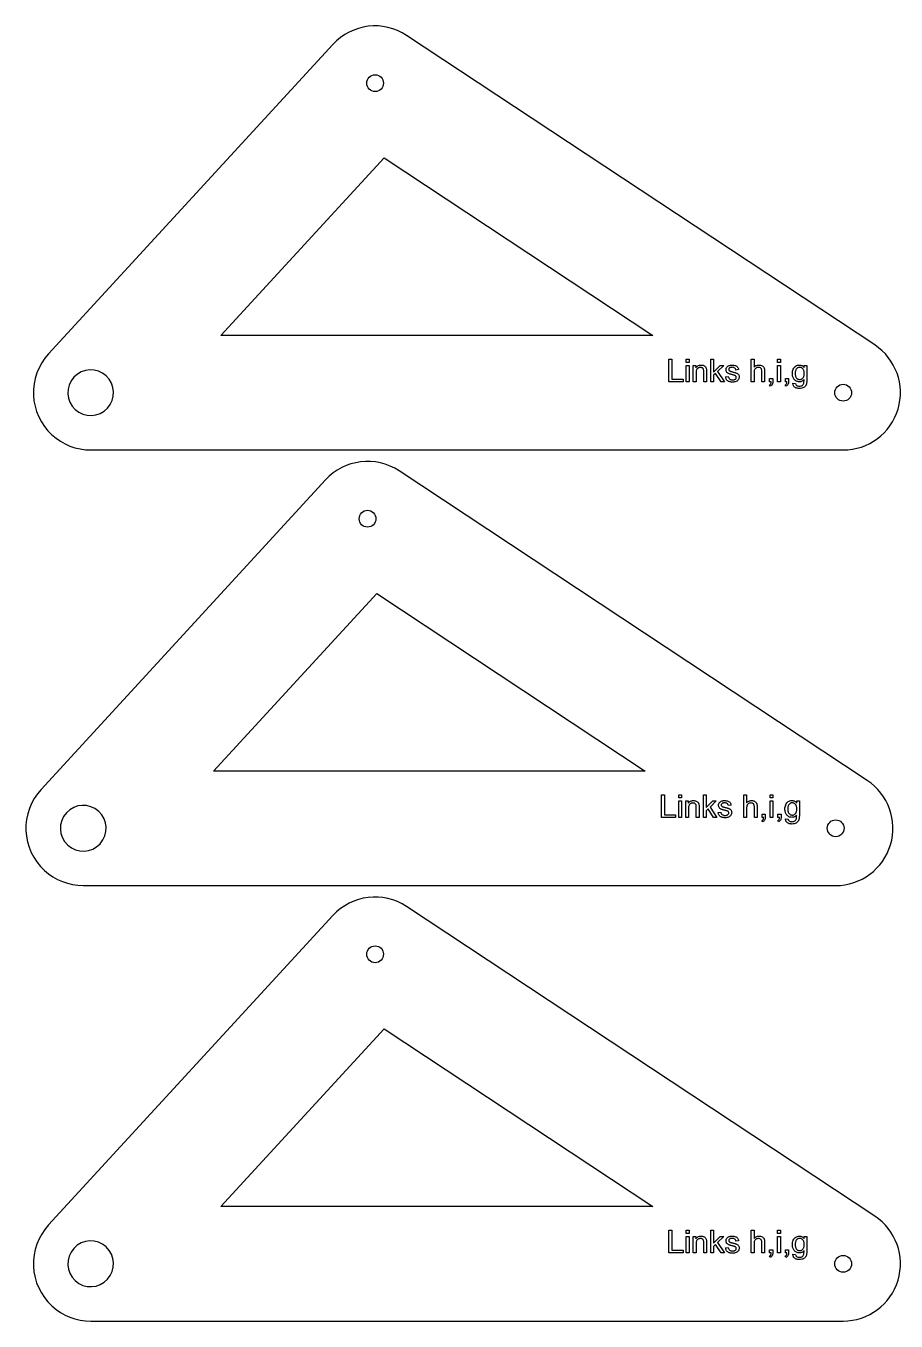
# Model space of a CAD drawing. Header units: millimetres. Extents: x 18 to 1161, y 18 to 1161.
# Drawn here: x 474 to 930, y 474 to 1153 of the extents above; entities that cross this region are included whole.
import ezdxf

# ---------------------------------------------------------------- set-up
doc = ezdxf.new("R2010")
doc.units = ezdxf.units.MM
doc.layers.add('cut', color=5, linetype='Continuous', true_color=0x0000ff)
doc.layers.add('line engraving', color=1, linetype='Continuous', true_color=0xff0000)

msp = doc.modelspace()

# ---------------------------------------------------------------- linework, layer by layer
at = {"layer": 'cut', "color": 5, "true_color": 0x0000ff}
for points in [[(635.18, 1143.12), (486.16, 981, 0.414578), (487.98, 938.59, 0.188241), (508.3, 930.66), (902.5, 930.66, 0.743511), (919.05, 985.68), (673.81, 1147.84, 0.368358)], [(516.39, 969.51, 0.997265), (500.16, 951.84, 0.997265)], [(631.26, 914.96), (482.24, 752.84, 0.414578), (484.05, 710.42, 0.188241), (504.38, 702.49), (898.58, 702.49, 0.743511), (915.12, 757.52), (669.89, 919.68, 0.368358)], [(512.47, 741.35, 0.997265), (496.23, 723.68, 0.997265)], [(635.18, 686.79), (486.16, 524.67, 0.414578), (487.98, 482.26, 0.188241), (508.3, 474.33), (902.5, 474.33, 0.743511), (919.05, 529.35), (673.81, 691.51, 0.368358)], [(516.39, 513.19, 0.997265), (500.16, 495.51, 0.997265)]]:
    msp.add_lwpolyline(points, format="xyb", close=True, dxfattribs=at)
for points in [[(662.05, 1083.69), (802.74, 990.66), (576.53, 990.66)], [(658.13, 855.53), (798.82, 762.49), (572.61, 762.49)], [(662.05, 627.36), (802.74, 534.33), (576.53, 534.33)]]:
    msp.add_lwpolyline(points, close=True, dxfattribs=at)
for centre in [(657.27, 1122.82), (902.5, 960.66), (653.34, 894.65), (898.58, 732.49), (657.27, 666.49), (902.5, 504.33)]:
    msp.add_circle(centre, 4.4, dxfattribs=at)
at = {"layer": 'line engraving', "color": 1, "true_color": 0xff0000}
for points in [[(811.19, 966.38), (811.19, 978.24), (812.76, 978.24), (812.76, 967.78), (818.6, 967.78), (818.6, 966.38), (811.19, 966.38)], [(820.29, 976.57), (820.29, 978.24), (821.75, 978.24), (821.75, 976.57), (820.29, 976.57)], [(833.19, 966.38), (833.19, 978.24), (834.65, 978.24), (834.65, 971.48), (838.09, 974.97), (839.98, 974.97), (836.69, 971.79), (840.31, 966.38), (838.51, 966.38), (835.67, 970.77), (834.65, 969.79), (834.65, 966.38), (833.19, 966.38)], [(854.35, 966.38), (854.35, 978.24), (855.81, 978.24), (855.81, 973.99), (856.07, 974.26), (856.35, 974.5), (856.65, 974.71), (856.96, 974.87), (857.29, 975), (857.64, 975.09), (858, 975.15), (858.38, 975.17), (858.84, 975.14), (859.27, 975.07), (859.67, 974.96), (860.04, 974.79), (860.37, 974.58), (860.64, 974.34), (860.87, 974.06), (861.05, 973.75), (861.12, 973.58), (861.18, 973.38), (861.23, 973.17), (861.27, 972.94), (861.31, 972.69), (861.33, 972.42), (861.34, 972.13), (861.35, 971.83), (861.35, 966.38), (859.89, 966.38), (859.89, 971.83), (859.89, 972.09), (859.86, 972.33), (859.83, 972.56), (859.77, 972.77), (859.71, 972.96), (859.63, 973.13), (859.53, 973.28), (859.42, 973.42), (859.16, 973.63), (858.85, 973.79), (858.49, 973.88), (858.08, 973.91), (857.76, 973.89), (857.45, 973.83), (857.15, 973.72), (856.86, 973.58), (856.6, 973.39), (856.37, 973.18), (856.19, 972.94), (856.05, 972.67), (855.94, 972.35), (855.87, 971.98), (855.82, 971.56), (855.81, 971.08), (855.81, 966.38), (854.35, 966.38)], [(868.18, 976.57), (868.18, 978.24), (869.63, 978.24), (869.63, 976.57), (868.18, 976.57)], [(820.29, 966.38), (820.29, 974.97), (821.75, 974.97), (821.75, 966.38), (820.29, 966.38)], [(823.97, 966.38), (823.97, 974.97), (825.28, 974.97), (825.28, 973.75), (825.53, 974.08), (825.8, 974.37), (826.11, 974.61), (826.43, 974.81), (826.79, 974.97), (827.17, 975.08), (827.58, 975.14), (828.01, 975.17), (828.39, 975.15), (828.76, 975.1), (829.11, 975.01), (829.44, 974.89), (829.74, 974.74), (830.01, 974.57), (830.23, 974.37), (830.41, 974.16), (830.56, 973.92), (830.69, 973.66), (830.79, 973.38), (830.87, 973.08), (830.9, 972.84), (830.93, 972.52), (830.94, 972.13), (830.95, 971.66), (830.95, 966.38), (829.49, 966.38), (829.49, 971.61), (829.48, 972.02), (829.45, 972.38), (829.4, 972.69), (829.32, 972.94), (829.22, 973.15), (829.09, 973.33), (828.92, 973.5), (828.72, 973.64), (828.49, 973.76), (828.25, 973.84), (827.99, 973.89), (827.7, 973.9), (827.48, 973.9), (827.25, 973.87), (827.04, 973.82), (826.84, 973.76), (826.64, 973.67), (826.45, 973.57), (826.27, 973.45), (826.1, 973.31), (825.94, 973.15), (825.8, 972.95), (825.69, 972.72), (825.59, 972.46), (825.52, 972.16), (825.47, 971.83), (825.43, 971.47), (825.42, 971.07), (825.42, 966.38), (823.97, 966.38)], [(840.88, 968.95), (842.32, 969.17), (842.41, 968.76), (842.55, 968.41), (842.75, 968.1), (843, 967.85), (843.3, 967.64), (843.66, 967.5), (844.08, 967.41), (844.55, 967.38), (844.79, 967.39), (845.02, 967.41), (845.23, 967.44), (845.42, 967.49), (845.6, 967.54), (845.76, 967.61), (845.91, 967.7), (846.04, 967.79), (846.25, 968.01), (846.4, 968.24), (846.49, 968.49), (846.52, 968.75), (846.49, 968.99), (846.41, 969.19), (846.28, 969.37), (846.09, 969.53), (846, 969.58), (845.89, 969.63), (845.74, 969.69), (845.57, 969.75), (845.37, 969.81), (845.14, 969.88), (844.89, 969.95), (844.6, 970.02), (844.22, 970.12), (843.86, 970.22), (843.54, 970.31), (843.25, 970.4), (842.99, 970.48), (842.75, 970.57), (842.55, 970.65), (842.38, 970.72), (842.09, 970.88), (841.84, 971.07), (841.62, 971.29), (841.44, 971.54), (841.3, 971.81), (841.2, 972.09), (841.14, 972.38), (841.12, 972.69), (841.14, 972.97), (841.19, 973.24), (841.27, 973.51), (841.39, 973.76), (841.53, 973.99), (841.7, 974.2), (841.89, 974.4), (842.1, 974.57), (842.29, 974.69), (842.51, 974.8), (842.75, 974.9), (843.03, 974.99), (843.33, 975.07), (843.64, 975.12), (843.96, 975.16), (844.29, 975.17), (844.78, 975.15), (845.24, 975.09), (845.67, 975), (846.06, 974.88), (846.42, 974.72), (846.73, 974.53), (846.98, 974.32), (847.19, 974.09), (847.36, 973.82), (847.5, 973.51), (847.61, 973.15), (847.69, 972.76), (846.27, 972.56), (846.2, 972.88), (846.08, 973.15), (845.92, 973.39), (845.71, 973.6), (845.45, 973.76), (845.15, 973.88), (844.79, 973.95), (844.39, 973.97), (844.15, 973.96), (843.93, 973.95), (843.72, 973.92), (843.53, 973.89), (843.36, 973.84), (843.21, 973.78), (843.08, 973.72), (842.96, 973.64), (842.77, 973.46), (842.64, 973.28), (842.56, 973.08), (842.53, 972.86), (842.54, 972.72), (842.58, 972.59), (842.63, 972.47), (842.71, 972.35), (842.81, 972.24), (842.94, 972.14), (843.09, 972.05), (843.27, 971.96), (843.34, 971.94), (843.43, 971.91), (843.55, 971.87), (843.7, 971.83), (843.87, 971.78), (844.07, 971.72), (844.3, 971.66), (844.55, 971.59), (844.93, 971.49), (845.27, 971.39), (845.58, 971.3), (845.87, 971.22), (846.12, 971.13), (846.35, 971.06), (846.54, 970.98), (846.71, 970.92), (847, 970.77), (847.26, 970.59), (847.48, 970.39), (847.67, 970.15), (847.82, 969.89), (847.93, 969.59), (848, 969.26), (848.02, 968.91), (847.99, 968.55), (847.91, 968.2), (847.78, 967.86), (847.59, 967.53), (847.36, 967.23), (847.07, 966.96), (846.74, 966.73), (846.37, 966.54), (845.95, 966.39), (845.51, 966.28), (845.05, 966.21), (844.55, 966.19), (844.15, 966.2), (843.77, 966.23), (843.41, 966.29), (843.08, 966.36), (842.77, 966.46), (842.49, 966.58), (842.23, 966.72), (842, 966.88), (841.79, 967.07), (841.6, 967.27), (841.43, 967.5), (841.28, 967.75), (841.15, 968.01), (841.04, 968.3), (840.95, 968.61), (840.88, 968.95)], [(868.18, 966.38), (868.18, 974.97), (869.63, 974.97), (869.63, 966.38), (868.18, 966.38)], [(876.19, 965.67), (877.6, 965.46), (877.67, 965.15), (877.77, 964.89), (877.91, 964.68), (878.09, 964.5), (878.39, 964.33), (878.74, 964.2), (879.13, 964.13), (879.57, 964.1), (880.05, 964.13), (880.47, 964.2), (880.83, 964.33), (881.14, 964.5), (881.39, 964.73), (881.6, 964.99), (881.76, 965.29), (881.88, 965.64), (881.91, 965.76), (881.93, 965.92), (881.95, 966.11), (881.96, 966.33), (881.97, 966.58), (881.98, 966.86), (881.99, 967.17), (881.99, 967.51), (881.74, 967.24), (881.48, 967.01), (881.2, 966.82), (880.91, 966.66), (880.61, 966.54), (880.29, 966.45), (879.96, 966.4), (879.61, 966.38), (879.18, 966.4), (878.77, 966.46), (878.39, 966.56), (878.04, 966.7), (877.71, 966.88), (877.4, 967.1), (877.12, 967.36), (876.86, 967.66), (876.64, 967.99), (876.44, 968.33), (876.27, 968.69), (876.14, 969.07), (876.03, 969.46), (875.95, 969.86), (875.91, 970.29), (875.89, 970.73), (875.92, 971.33), (876.01, 971.91), (876.14, 972.46), (876.34, 972.99), (876.59, 973.48), (876.88, 973.92), (877.23, 974.29), (877.63, 974.6), (878.07, 974.85), (878.55, 975.03), (879.06, 975.13), (879.62, 975.17), (879.99, 975.15), (880.34, 975.09), (880.68, 974.99), (881, 974.86), (881.31, 974.69), (881.6, 974.48), (881.87, 974.23), (882.12, 973.94), (882.12, 974.97), (883.47, 974.97), (883.47, 967.55), (883.46, 967.06), (883.44, 966.62), (883.41, 966.21), (883.36, 965.83), (883.31, 965.5), (883.24, 965.19), (883.15, 964.93), (883.06, 964.7), (882.82, 964.31), (882.53, 963.95), (882.18, 963.64), (881.76, 963.38), (881.29, 963.17), (880.78, 963.02), (880.2, 962.93), (879.58, 962.89), (879.21, 962.91), (878.85, 962.94), (878.51, 962.99), (878.19, 963.07), (877.89, 963.16), (877.61, 963.28), (877.35, 963.42), (877.1, 963.59), (876.88, 963.77), (876.69, 963.98), (876.53, 964.2), (876.4, 964.45), (876.3, 964.72), (876.23, 965.02), (876.19, 965.33), (876.19, 965.67)], [(877.39, 970.83), (877.4, 970.42), (877.43, 970.04), (877.48, 969.69), (877.56, 969.37), (877.65, 969.07), (877.77, 968.81), (877.9, 968.57), (878.06, 968.36), (878.24, 968.18), (878.42, 968.02), (878.61, 967.89), (878.82, 967.78), (879.03, 967.7), (879.26, 967.64), (879.5, 967.6), (879.74, 967.59), (879.99, 967.6), (880.23, 967.64), (880.45, 967.7), (880.67, 967.78), (880.87, 967.89), (881.07, 968.02), (881.25, 968.18), (881.43, 968.36), (881.59, 968.57), (881.72, 968.8), (881.84, 969.06), (881.94, 969.35), (882.01, 969.67), (882.06, 970.01), (882.1, 970.38), (882.11, 970.78), (882.1, 971.16), (882.06, 971.52), (882.01, 971.86), (881.93, 972.17), (881.83, 972.45), (881.71, 972.71), (881.57, 972.95), (881.41, 973.16), (881.23, 973.35), (881.04, 973.51), (880.84, 973.65), (880.64, 973.76), (880.42, 973.85), (880.2, 973.91), (879.96, 973.95), (879.72, 973.96), (879.48, 973.95), (879.25, 973.91), (879.03, 973.85), (878.82, 973.76), (878.62, 973.65), (878.43, 973.52), (878.24, 973.36), (878.07, 973.17), (877.91, 972.96), (877.77, 972.73), (877.66, 972.47), (877.56, 972.19), (877.49, 971.89), (877.43, 971.56), (877.4, 971.21), (877.39, 970.83)], [(863.95, 966.38), (863.95, 968.04), (865.6, 968.04), (865.6, 966.38), (865.58, 965.95), (865.52, 965.56), (865.42, 965.21), (865.28, 964.91), (865.09, 964.64), (864.86, 964.41), (864.58, 964.21), (864.25, 964.04), (863.85, 964.66), (864.06, 964.77), (864.25, 964.91), (864.4, 965.07), (864.53, 965.25), (864.63, 965.47), (864.7, 965.73), (864.75, 966.03), (864.77, 966.38), (863.95, 966.38)], [(872.23, 966.38), (872.23, 968.04), (873.89, 968.04), (873.89, 966.38), (873.87, 965.95), (873.81, 965.56), (873.71, 965.21), (873.56, 964.91), (873.38, 964.64), (873.15, 964.41), (872.86, 964.21), (872.54, 964.04), (872.13, 964.66), (872.35, 964.77), (872.53, 964.91), (872.69, 965.07), (872.81, 965.25), (872.91, 965.47), (872.98, 965.73), (873.03, 966.03), (873.05, 966.38), (872.23, 966.38)], [(807.27, 738.22), (807.27, 750.08), (808.84, 750.08), (808.84, 739.62), (814.68, 739.62), (814.68, 738.22), (807.27, 738.22)], [(816.37, 748.4), (816.37, 750.08), (817.83, 750.08), (817.83, 748.4), (816.37, 748.4)], [(816.37, 738.22), (816.37, 746.81), (817.83, 746.81), (817.83, 738.22), (816.37, 738.22)], [(820.04, 738.22), (820.04, 746.81), (821.35, 746.81), (821.35, 745.59), (821.6, 745.92), (821.88, 746.21), (822.18, 746.45), (822.51, 746.65), (822.87, 746.8), (823.25, 746.91), (823.65, 746.98), (824.09, 747), (824.47, 746.99), (824.83, 746.93), (825.18, 746.85), (825.52, 746.72), (825.82, 746.57), (826.09, 746.4), (826.31, 746.21), (826.49, 745.99), (826.64, 745.75), (826.77, 745.5), (826.87, 745.22), (826.94, 744.92), (826.98, 744.68), (827, 744.36), (827.02, 743.97), (827.02, 743.5), (827.02, 738.22), (825.57, 738.22), (825.57, 743.44), (825.56, 743.86), (825.53, 744.22), (825.47, 744.53), (825.4, 744.77), (825.3, 744.98), (825.16, 745.17), (825, 745.34), (824.8, 745.48), (824.57, 745.59), (824.33, 745.68), (824.06, 745.72), (823.78, 745.74), (823.55, 745.73), (823.33, 745.7), (823.12, 745.66), (822.91, 745.59), (822.72, 745.51), (822.53, 745.41), (822.35, 745.29), (822.18, 745.15), (822.02, 744.99), (821.88, 744.79), (821.76, 744.56), (821.67, 744.29), (821.59, 744), (821.54, 743.67), (821.51, 743.31), (821.5, 742.91), (821.5, 738.22), (820.04, 738.22)], [(829.27, 738.22), (829.27, 750.08), (830.72, 750.08), (830.72, 743.31), (834.17, 746.81), (836.05, 746.81), (832.77, 743.62), (836.38, 738.22), (834.59, 738.22), (831.75, 742.61), (830.72, 741.62), (830.72, 738.22), (829.27, 738.22)], [(836.96, 740.78), (838.4, 741.01), (838.49, 740.6), (838.63, 740.24), (838.82, 739.94), (839.07, 739.68), (839.38, 739.48), (839.74, 739.34), (840.15, 739.25), (840.62, 739.22), (840.87, 739.23), (841.09, 739.25), (841.3, 739.28), (841.5, 739.32), (841.68, 739.38), (841.84, 739.45), (841.98, 739.53), (842.11, 739.63), (842.32, 739.84), (842.48, 740.07), (842.57, 740.32), (842.6, 740.59), (842.57, 740.82), (842.49, 741.03), (842.36, 741.21), (842.17, 741.36), (842.08, 741.41), (841.96, 741.47), (841.82, 741.52), (841.65, 741.58), (841.45, 741.65), (841.22, 741.71), (840.96, 741.78), (840.68, 741.86), (840.3, 741.96), (839.94, 742.05), (839.62, 742.15), (839.32, 742.24), (839.06, 742.32), (838.83, 742.4), (838.63, 742.48), (838.46, 742.56), (838.17, 742.72), (837.92, 742.91), (837.7, 743.13), (837.52, 743.37), (837.38, 743.64), (837.28, 743.92), (837.22, 744.22), (837.2, 744.53), (837.22, 744.81), (837.27, 745.08), (837.35, 745.34), (837.46, 745.59), (837.61, 745.83), (837.78, 746.04), (837.97, 746.23), (838.18, 746.4), (838.37, 746.52), (838.58, 746.64), (838.83, 746.74), (839.11, 746.83), (839.41, 746.91), (839.71, 746.96), (840.03, 746.99), (840.36, 747), (840.85, 746.98), (841.31, 746.93), (841.74, 746.84), (842.14, 746.71), (842.5, 746.55), (842.8, 746.37), (843.06, 746.16), (843.27, 745.92), (843.44, 745.65), (843.58, 745.34), (843.69, 744.99), (843.77, 744.59), (842.35, 744.4), (842.28, 744.71), (842.16, 744.99), (841.99, 745.23), (841.78, 745.43), (841.53, 745.6), (841.22, 745.71), (840.87, 745.78), (840.47, 745.81), (840.23, 745.8), (840, 745.78), (839.8, 745.76), (839.61, 745.72), (839.44, 745.68), (839.29, 745.62), (839.15, 745.55), (839.04, 745.47), (838.85, 745.3), (838.72, 745.11), (838.64, 744.91), (838.61, 744.7), (838.62, 744.56), (838.65, 744.43), (838.71, 744.3), (838.79, 744.19), (838.89, 744.08), (839.02, 743.97), (839.17, 743.88), (839.35, 743.8), (839.41, 743.78), (839.51, 743.75), (839.63, 743.71), (839.78, 743.67), (839.95, 743.62), (840.15, 743.56), (840.38, 743.5), (840.63, 743.43), (841, 743.33), (841.35, 743.23), (841.66, 743.14), (841.94, 743.05), (842.2, 742.97), (842.42, 742.89), (842.62, 742.82), (842.79, 742.75), (843.08, 742.61), (843.33, 742.43), (843.56, 742.22), (843.75, 741.99), (843.9, 741.72), (844.01, 741.43), (844.07, 741.1), (844.09, 740.74), (844.07, 740.38), (843.99, 740.03), (843.86, 739.7), (843.67, 739.37), (843.43, 739.07), (843.15, 738.8), (842.82, 738.57), (842.44, 738.38), (842.03, 738.22), (841.59, 738.11), (841.12, 738.05), (840.63, 738.02), (840.23, 738.03), (839.84, 738.07), (839.49, 738.12), (839.16, 738.2), (838.85, 738.3), (838.57, 738.41), (838.31, 738.56), (838.08, 738.72), (837.87, 738.9), (837.68, 739.11), (837.51, 739.34), (837.36, 739.58), (837.23, 739.85), (837.12, 740.14), (837.03, 740.45), (836.96, 740.78)], [(850.43, 738.22), (850.43, 750.08), (851.88, 750.08), (851.88, 745.82), (852.15, 746.1), (852.43, 746.34), (852.72, 746.54), (853.04, 746.71), (853.37, 746.84), (853.71, 746.93), (854.08, 746.98), (854.46, 747), (854.92, 746.98), (855.35, 746.91), (855.75, 746.79), (856.12, 746.63), (856.44, 746.42), (856.72, 746.18), (856.95, 745.9), (857.12, 745.59), (857.19, 745.41), (857.26, 745.22), (857.31, 745.01), (857.35, 744.77), (857.38, 744.52), (857.41, 744.26), (857.42, 743.97), (857.43, 743.66), (857.43, 738.22), (855.97, 738.22), (855.97, 743.66), (855.96, 743.93), (855.94, 744.17), (855.9, 744.4), (855.85, 744.61), (855.78, 744.79), (855.7, 744.97), (855.61, 745.12), (855.5, 745.25), (855.24, 745.47), (854.93, 745.62), (854.57, 745.72), (854.16, 745.75), (853.84, 745.73), (853.53, 745.67), (853.23, 745.56), (852.94, 745.41), (852.68, 745.23), (852.45, 745.02), (852.27, 744.78), (852.13, 744.5), (852.02, 744.19), (851.95, 743.82), (851.9, 743.4), (851.88, 742.92), (851.88, 738.22), (850.43, 738.22)], [(864.25, 748.4), (864.25, 750.08), (865.71, 750.08), (865.71, 748.4), (864.25, 748.4)], [(864.25, 738.22), (864.25, 746.81), (865.71, 746.81), (865.71, 738.22), (864.25, 738.22)], [(872.26, 737.51), (873.68, 737.3), (873.74, 736.99), (873.85, 736.73), (873.99, 736.51), (874.17, 736.34), (874.47, 736.16), (874.81, 736.04), (875.21, 735.96), (875.65, 735.94), (876.13, 735.96), (876.55, 736.04), (876.91, 736.16), (877.21, 736.34), (877.47, 736.56), (877.67, 736.83), (877.84, 737.13), (877.96, 737.47), (877.98, 737.6), (878.01, 737.76), (878.03, 737.94), (878.04, 738.16), (878.05, 738.41), (878.06, 738.69), (878.06, 739), (878.06, 739.34), (877.82, 739.08), (877.56, 738.85), (877.28, 738.66), (876.99, 738.5), (876.69, 738.38), (876.37, 738.29), (876.03, 738.24), (875.68, 738.22), (875.25, 738.24), (874.85, 738.3), (874.47, 738.4), (874.11, 738.54), (873.78, 738.72), (873.48, 738.94), (873.2, 739.2), (872.94, 739.5), (872.71, 739.82), (872.52, 740.17), (872.35, 740.53), (872.21, 740.9), (872.11, 741.29), (872.03, 741.7), (871.99, 742.12), (871.97, 742.56), (872, 743.16), (872.08, 743.74), (872.22, 744.3), (872.42, 744.83), (872.66, 745.32), (872.96, 745.75), (873.31, 746.12), (873.71, 746.44), (874.15, 746.68), (874.63, 746.86), (875.14, 746.97), (875.69, 747), (876.06, 746.98), (876.42, 746.93), (876.76, 746.83), (877.08, 746.7), (877.38, 746.52), (877.67, 746.31), (877.94, 746.06), (878.2, 745.77), (878.2, 746.81), (879.54, 746.81), (879.54, 739.38), (879.54, 738.9), (879.52, 738.45), (879.49, 738.04), (879.44, 737.67), (879.38, 737.33), (879.31, 737.03), (879.23, 736.77), (879.13, 736.54), (878.9, 736.14), (878.61, 735.79), (878.25, 735.48), (877.84, 735.22), (877.37, 735), (876.85, 734.85), (876.28, 734.76), (875.66, 734.73), (875.28, 734.74), (874.93, 734.77), (874.59, 734.83), (874.27, 734.9), (873.97, 735), (873.69, 735.12), (873.42, 735.26), (873.18, 735.42), (872.95, 735.61), (872.76, 735.81), (872.6, 736.04), (872.47, 736.29), (872.38, 736.56), (872.31, 736.85), (872.27, 737.17), (872.26, 737.51)], [(860.02, 738.22), (860.02, 739.88), (861.68, 739.88), (861.68, 738.22), (861.66, 737.78), (861.6, 737.39), (861.5, 737.04), (861.36, 736.74), (861.17, 736.48), (860.94, 736.24), (860.66, 736.04), (860.33, 735.87), (859.93, 736.49), (860.14, 736.61), (860.33, 736.74), (860.48, 736.9), (860.6, 737.09), (860.7, 737.31), (860.77, 737.57), (860.82, 737.87), (860.85, 738.22), (860.02, 738.22)], [(868.31, 738.22), (868.31, 739.88), (869.96, 739.88), (869.96, 738.22), (869.94, 737.78), (869.88, 737.39), (869.78, 737.04), (869.64, 736.74), (869.46, 736.48), (869.22, 736.24), (868.94, 736.04), (868.61, 735.87), (868.21, 736.49), (868.42, 736.61), (868.61, 736.74), (868.76, 736.9), (868.89, 737.09), (868.99, 737.31), (869.06, 737.57), (869.11, 737.87), (869.13, 738.22), (868.31, 738.22)], [(873.47, 742.67), (873.48, 742.26), (873.51, 741.88), (873.56, 741.53), (873.64, 741.2), (873.73, 740.91), (873.85, 740.64), (873.98, 740.41), (874.14, 740.2), (874.31, 740.02), (874.5, 739.86), (874.69, 739.73), (874.9, 739.62), (875.11, 739.53), (875.34, 739.47), (875.57, 739.43), (875.82, 739.42), (876.07, 739.43), (876.3, 739.47), (876.53, 739.53), (876.74, 739.62), (876.95, 739.72), (877.14, 739.86), (877.33, 740.01), (877.5, 740.2), (877.66, 740.4), (877.8, 740.64), (877.92, 740.9), (878.01, 741.19), (878.09, 741.5), (878.14, 741.85), (878.17, 742.22), (878.18, 742.62), (878.17, 743), (878.14, 743.36), (878.09, 743.69), (878.01, 744), (877.91, 744.29), (877.79, 744.55), (877.65, 744.78), (877.48, 745), (877.3, 745.18), (877.12, 745.35), (876.92, 745.48), (876.71, 745.6), (876.5, 745.68), (876.27, 745.75), (876.04, 745.78), (875.8, 745.8), (875.56, 745.79), (875.33, 745.75), (875.11, 745.69), (874.9, 745.6), (874.7, 745.49), (874.5, 745.35), (874.32, 745.19), (874.15, 745.01), (873.99, 744.8), (873.85, 744.57), (873.73, 744.31), (873.64, 744.03), (873.56, 743.72), (873.51, 743.4), (873.48, 743.04), (873.47, 742.67)], [(811.19, 510.05), (811.19, 521.91), (812.76, 521.91), (812.76, 511.45), (818.6, 511.45), (818.6, 510.05), (811.19, 510.05)], [(820.29, 520.24), (820.29, 521.91), (821.75, 521.91), (821.75, 520.24), (820.29, 520.24)], [(820.29, 510.05), (820.29, 518.64), (821.75, 518.64), (821.75, 510.05), (820.29, 510.05)], [(823.97, 510.05), (823.97, 518.64), (825.28, 518.64), (825.28, 517.42), (825.53, 517.76), (825.8, 518.04), (826.11, 518.29), (826.43, 518.49), (826.79, 518.64), (827.17, 518.75), (827.58, 518.82), (828.01, 518.84), (828.39, 518.82), (828.76, 518.77), (829.11, 518.68), (829.44, 518.56), (829.74, 518.41), (830.01, 518.24), (830.23, 518.04), (830.41, 517.83), (830.56, 517.59), (830.69, 517.33), (830.79, 517.05), (830.87, 516.75), (830.9, 516.51), (830.93, 516.2), (830.94, 515.8), (830.95, 515.34), (830.95, 510.05), (829.49, 510.05), (829.49, 515.28), (829.48, 515.7), (829.45, 516.06), (829.4, 516.36), (829.32, 516.61), (829.22, 516.82), (829.09, 517.01), (828.92, 517.17), (828.72, 517.31), (828.49, 517.43), (828.25, 517.51), (827.99, 517.56), (827.7, 517.58), (827.48, 517.57), (827.25, 517.54), (827.04, 517.49), (826.84, 517.43), (826.64, 517.35), (826.45, 517.24), (826.27, 517.12), (826.1, 516.99), (825.94, 516.82), (825.8, 516.62), (825.69, 516.39), (825.59, 516.13), (825.52, 515.83), (825.47, 515.5), (825.43, 515.14), (825.42, 514.75), (825.42, 510.05), (823.97, 510.05)], [(833.19, 510.05), (833.19, 521.91), (834.65, 521.91), (834.65, 515.15), (838.09, 518.64), (839.98, 518.64), (836.69, 515.46), (840.31, 510.05), (838.51, 510.05), (835.67, 514.45), (834.65, 513.46), (834.65, 510.05), (833.19, 510.05)], [(840.88, 512.62), (842.32, 512.84), (842.41, 512.44), (842.55, 512.08), (842.75, 511.77), (843, 511.52), (843.3, 511.32), (843.66, 511.17), (844.08, 511.09), (844.55, 511.06), (844.79, 511.06), (845.02, 511.08), (845.23, 511.11), (845.42, 511.16), (845.6, 511.22), (845.76, 511.29), (845.91, 511.37), (846.04, 511.47), (846.25, 511.68), (846.4, 511.91), (846.49, 512.16), (846.52, 512.42), (846.49, 512.66), (846.41, 512.86), (846.28, 513.05), (846.09, 513.2), (846, 513.25), (845.89, 513.3), (845.74, 513.36), (845.57, 513.42), (845.37, 513.48), (845.14, 513.55), (844.89, 513.62), (844.6, 513.69), (844.22, 513.79), (843.86, 513.89), (843.54, 513.98), (843.25, 514.07), (842.99, 514.16), (842.75, 514.24), (842.55, 514.32), (842.38, 514.39), (842.09, 514.56), (841.84, 514.75), (841.62, 514.96), (841.44, 515.21), (841.3, 515.48), (841.2, 515.76), (841.14, 516.05), (841.12, 516.36), (841.14, 516.65), (841.19, 516.92), (841.27, 517.18), (841.39, 517.43), (841.53, 517.66), (841.7, 517.88), (841.89, 518.07), (842.1, 518.24), (842.29, 518.36), (842.51, 518.47), (842.75, 518.57), (843.03, 518.67), (843.33, 518.74), (843.64, 518.8), (843.96, 518.83), (844.29, 518.84), (844.78, 518.82), (845.24, 518.77), (845.67, 518.68), (846.06, 518.55), (846.42, 518.39), (846.73, 518.21), (846.98, 517.99), (847.19, 517.76), (847.36, 517.49), (847.5, 517.18), (847.61, 516.82), (847.69, 516.43), (846.27, 516.23), (846.2, 516.55), (846.08, 516.82), (845.92, 517.07), (845.71, 517.27), (845.45, 517.43), (845.15, 517.55), (844.79, 517.62), (844.39, 517.64), (844.15, 517.64), (843.93, 517.62), (843.72, 517.6), (843.53, 517.56), (843.36, 517.51), (843.21, 517.46), (843.08, 517.39), (842.96, 517.31), (842.77, 517.14), (842.64, 516.95), (842.56, 516.75), (842.53, 516.53), (842.54, 516.4), (842.58, 516.26), (842.63, 516.14), (842.71, 516.02), (842.81, 515.91), (842.94, 515.81), (843.09, 515.72), (843.27, 515.64), (843.34, 515.61), (843.43, 515.58), (843.55, 515.55), (843.7, 515.5), (843.87, 515.45), (844.07, 515.4), (844.3, 515.33), (844.55, 515.26), (844.93, 515.16), (845.27, 515.07), (845.58, 514.98), (845.87, 514.89), (846.12, 514.81), (846.35, 514.73), (846.54, 514.66), (846.71, 514.59), (847, 514.44), (847.26, 514.27), (847.48, 514.06), (847.67, 513.82), (847.82, 513.56), (847.93, 513.26), (848, 512.93), (848.02, 512.58), (847.99, 512.22), (847.91, 511.87), (847.78, 511.53), (847.59, 511.21), (847.36, 510.9), (847.07, 510.64), (846.74, 510.41), (846.37, 510.21), (845.95, 510.06), (845.51, 509.95), (845.05, 509.88), (844.55, 509.86), (844.15, 509.87), (843.77, 509.9), (843.41, 509.96), (843.08, 510.03), (842.77, 510.13), (842.49, 510.25), (842.23, 510.39), (842, 510.56), (841.79, 510.74), (841.6, 510.95), (841.43, 511.17), (841.28, 511.42), (841.15, 511.69), (841.04, 511.98), (840.95, 512.29), (840.88, 512.62)], [(854.35, 510.05), (854.35, 521.91), (855.81, 521.91), (855.81, 517.66), (856.07, 517.93), (856.35, 518.17), (856.65, 518.38), (856.96, 518.54), (857.29, 518.67), (857.64, 518.77), (858, 518.82), (858.38, 518.84), (858.84, 518.82), (859.27, 518.74), (859.67, 518.63), (860.04, 518.46), (860.37, 518.26), (860.64, 518.01), (860.87, 517.74), (861.05, 517.42), (861.12, 517.25), (861.18, 517.05), (861.23, 516.84), (861.27, 516.61), (861.31, 516.36), (861.33, 516.09), (861.34, 515.8), (861.35, 515.5), (861.35, 510.05), (859.89, 510.05), (859.89, 515.5), (859.89, 515.76), (859.86, 516.01), (859.83, 516.23), (859.77, 516.44), (859.71, 516.63), (859.63, 516.8), (859.53, 516.95), (859.42, 517.09), (859.16, 517.31), (858.85, 517.46), (858.49, 517.55), (858.08, 517.59), (857.76, 517.56), (857.45, 517.5), (857.15, 517.4), (856.86, 517.25), (856.6, 517.07), (856.37, 516.85), (856.19, 516.61), (856.05, 516.34), (855.94, 516.02), (855.87, 515.66), (855.82, 515.23), (855.81, 514.75), (855.81, 510.05), (854.35, 510.05)], [(868.18, 520.24), (868.18, 521.91), (869.63, 521.91), (869.63, 520.24), (868.18, 520.24)], [(868.18, 510.05), (868.18, 518.64), (869.63, 518.64), (869.63, 510.05), (868.18, 510.05)], [(876.19, 509.34), (877.6, 509.13), (877.67, 508.83), (877.77, 508.57), (877.91, 508.35), (878.09, 508.18), (878.39, 508), (878.74, 507.87), (879.13, 507.8), (879.57, 507.77), (880.05, 507.8), (880.47, 507.87), (880.83, 508), (881.14, 508.18), (881.39, 508.4), (881.6, 508.66), (881.76, 508.97), (881.88, 509.31), (881.91, 509.44), (881.93, 509.59), (881.95, 509.78), (881.96, 510), (881.97, 510.25), (881.98, 510.53), (881.99, 510.84), (881.99, 511.18), (881.74, 510.91), (881.48, 510.69), (881.2, 510.49), (880.91, 510.33), (880.61, 510.21), (880.29, 510.12), (879.96, 510.07), (879.61, 510.05), (879.18, 510.07), (878.77, 510.13), (878.39, 510.23), (878.04, 510.37), (877.71, 510.55), (877.4, 510.77), (877.12, 511.03), (876.86, 511.33), (876.64, 511.66), (876.44, 512), (876.27, 512.36), (876.14, 512.74), (876.03, 513.13), (875.95, 513.54), (875.91, 513.96), (875.89, 514.4), (875.92, 515), (876.01, 515.58), (876.14, 516.14), (876.34, 516.67), (876.59, 517.16), (876.88, 517.59), (877.23, 517.96), (877.63, 518.27), (878.07, 518.52), (878.55, 518.7), (879.06, 518.8), (879.62, 518.84), (879.99, 518.82), (880.34, 518.76), (880.68, 518.67), (881, 518.53), (881.31, 518.36), (881.6, 518.15), (881.87, 517.9), (882.12, 517.61), (882.12, 518.64), (883.47, 518.64), (883.47, 511.22), (883.46, 510.74), (883.44, 510.29), (883.41, 509.88), (883.36, 509.5), (883.31, 509.17), (883.24, 508.87), (883.15, 508.6), (883.06, 508.38), (882.82, 507.98), (882.53, 507.63), (882.18, 507.32), (881.76, 507.05), (881.29, 506.84), (880.78, 506.69), (880.2, 506.6), (879.58, 506.57), (879.21, 506.58), (878.85, 506.61), (878.51, 506.66), (878.19, 506.74), (877.89, 506.84), (877.61, 506.96), (877.35, 507.1), (877.1, 507.26), (876.88, 507.44), (876.69, 507.65), (876.53, 507.88), (876.4, 508.13), (876.3, 508.4), (876.23, 508.69), (876.19, 509), (876.19, 509.34)], [(877.39, 514.5), (877.4, 514.09), (877.43, 513.71), (877.48, 513.36), (877.56, 513.04), (877.65, 512.75), (877.77, 512.48), (877.9, 512.24), (878.06, 512.04), (878.24, 511.85), (878.42, 511.7), (878.61, 511.56), (878.82, 511.45), (879.03, 511.37), (879.26, 511.31), (879.5, 511.27), (879.74, 511.26), (879.99, 511.27), (880.23, 511.31), (880.45, 511.37), (880.67, 511.45), (880.87, 511.56), (881.07, 511.69), (881.25, 511.85), (881.43, 512.03), (881.59, 512.24), (881.72, 512.47), (881.84, 512.73), (881.94, 513.02), (882.01, 513.34), (882.06, 513.68), (882.1, 514.06), (882.11, 514.45), (882.1, 514.84), (882.06, 515.19), (882.01, 515.53), (881.93, 515.84), (881.83, 516.12), (881.71, 516.38), (881.57, 516.62), (881.41, 516.83), (881.23, 517.02), (881.04, 517.18), (880.84, 517.32), (880.64, 517.43), (880.42, 517.52), (880.2, 517.58), (879.96, 517.62), (879.72, 517.63), (879.48, 517.62), (879.25, 517.58), (879.03, 517.52), (878.82, 517.44), (878.62, 517.33), (878.43, 517.19), (878.24, 517.03), (878.07, 516.84), (877.91, 516.64), (877.77, 516.4), (877.66, 516.15), (877.56, 515.87), (877.49, 515.56), (877.43, 515.23), (877.4, 514.88), (877.39, 514.5)], [(863.95, 510.05), (863.95, 511.71), (865.6, 511.71), (865.6, 510.05), (865.58, 509.62), (865.52, 509.23), (865.42, 508.88), (865.28, 508.58), (865.09, 508.31), (864.86, 508.08), (864.58, 507.88), (864.25, 507.71), (863.85, 508.33), (864.06, 508.44), (864.25, 508.58), (864.4, 508.74), (864.53, 508.93), (864.63, 509.14), (864.7, 509.4), (864.75, 509.71), (864.77, 510.05), (863.95, 510.05)], [(872.23, 510.05), (872.23, 511.71), (873.89, 511.71), (873.89, 510.05), (873.87, 509.62), (873.81, 509.23), (873.71, 508.88), (873.56, 508.58), (873.38, 508.31), (873.15, 508.08), (872.86, 507.88), (872.54, 507.71), (872.13, 508.33), (872.35, 508.44), (872.53, 508.58), (872.69, 508.74), (872.81, 508.93), (872.91, 509.14), (872.98, 509.4), (873.03, 509.71), (873.05, 510.05), (872.23, 510.05)]]:
    msp.add_lwpolyline(points, dxfattribs=at)

doc.saveas('drawing.dxf')
